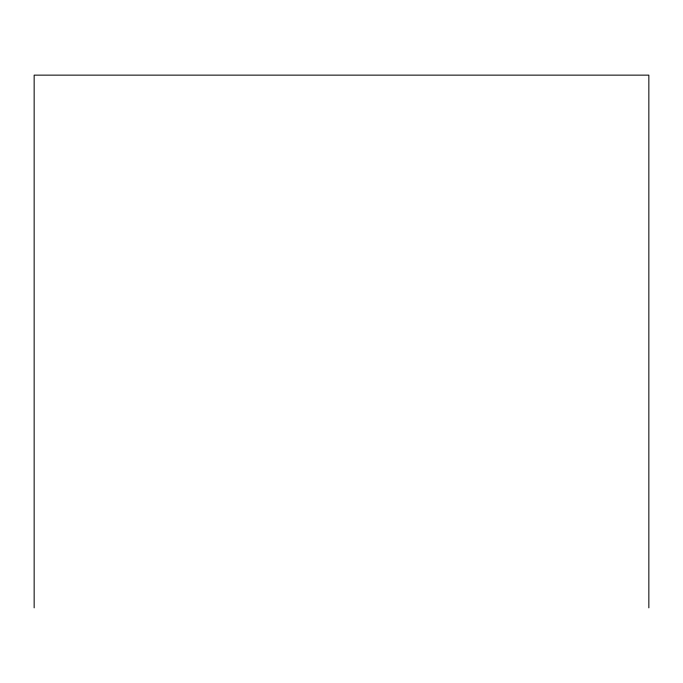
<?xml version="1.0" encoding="UTF-8"?>
<svg xmlns="http://www.w3.org/2000/svg" width="683" height="683" viewBox="0 0 683 683"><rect width="100%" height="100%" fill="white"/><g stroke="black" fill="none" stroke-linecap="round" stroke-linejoin="round"><path stroke-width="1.02" d="M648.85 607.861L648.85 75.139L34.15 75.139L34.15 607.861"/></g></svg>
